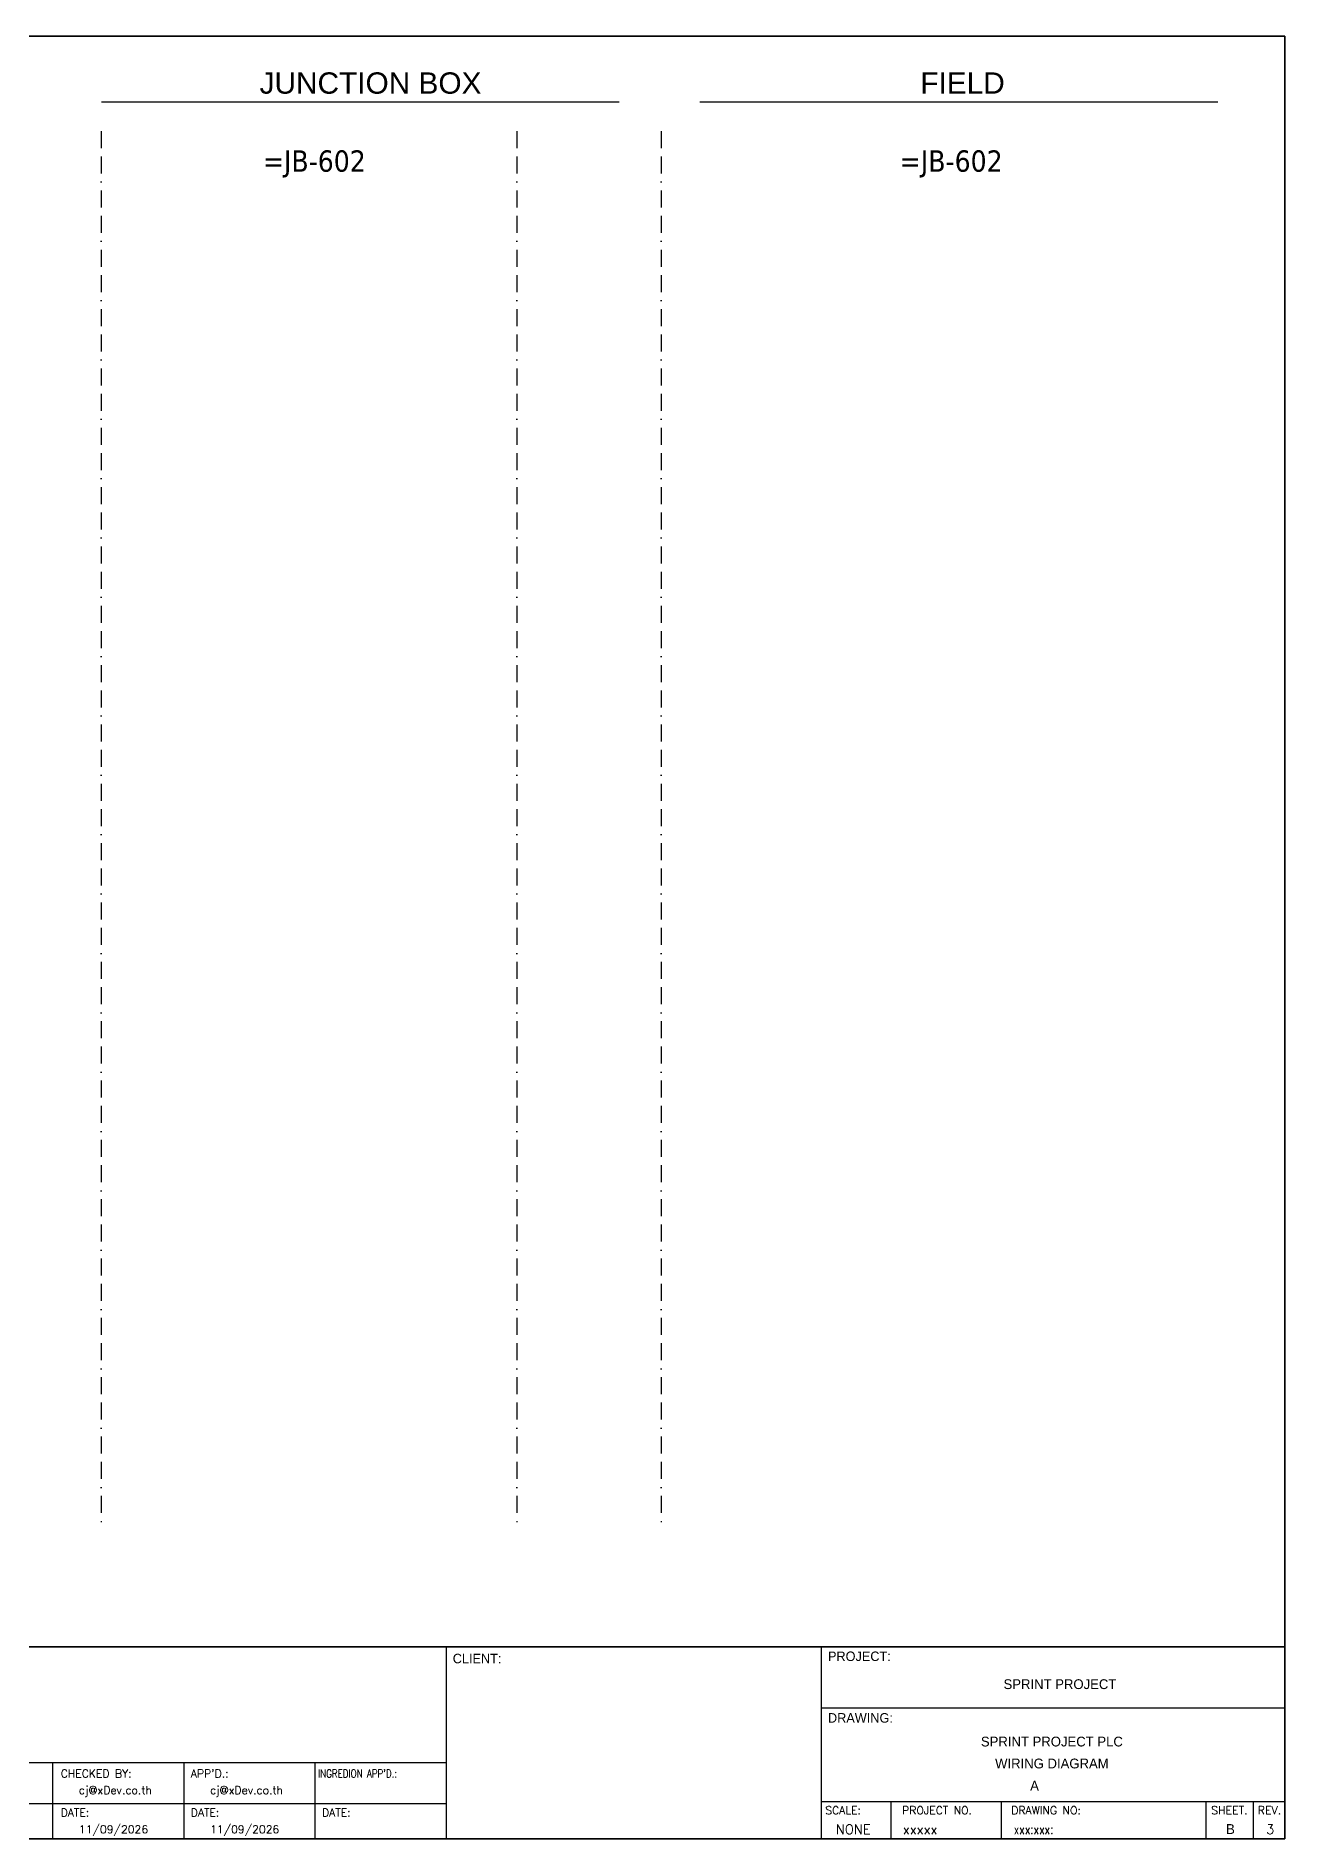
# Model space of a CAD drawing. Header units: millimetres. Extents: x 0 to 62600, y 0 to 14837.
# Drawn here: x 43953 to 45826, y 9013 to 11717 of the extents above; entities that cross this region are included whole.
import ezdxf
from ezdxf.enums import TextEntityAlignment as Align

# ---------------------------------------------------------------- set-up
doc = ezdxf.new("R2010")
doc.units = ezdxf.units.MM
doc.linetypes.add('BORDERX2', pattern=[88.9, 25.4, -12.7, 25.4, -12.7, 0, -12.7])
for name, color, linetype in [('GT_1', 9, 'Continuous'), ('HELPPOINT', 7, 'Continuous'), ('MEMBER', 7, 'Continuous'), ('x01001-FrameArea', 2, 'BORDERX2')]:
    doc.layers.add(name, color=color, linetype=linetype)
doc.styles.add('HTX11', font='O8111901')
doc.styles.add('ROMANS', font='romans.shx', dxfattribs={"width": 0.85, "height": 25})
doc.styles.get("Standard").update_dxf_attribs({"font": 'arial.ttf'})
doc.styles.add('Tahoma', font='')
doc.styles.get('Tahoma').set_extended_font_data('Tahoma')

msp = doc.modelspace()

# ---------------------------------------------------------------- linework, layer by layer
for p, q in [((44051.3, 11618.3), (44828, 11618.3)), ((44949, 11618.3), (45725.8, 11618.3))]:
    msp.add_line(p, q)
at = {"color": 4}
for p, q in [((45235.3, 9068.7), (45235.3, 9012.6)), ((45400.6, 9068.7), (45400.6, 9012.6))]:
    msp.add_line(p, q, dxfattribs=at)
at = {"color": 4, "ltscale": 0.5}
for p, q in [((45707.7, 9068.7), (45707.7, 9012.6)), ((45707.7, 9068.7), (45707.7, 9012.6)), ((45778.9, 9068.7), (45778.9, 9012.6)), ((45778.9, 9068.7), (45778.9, 9012.6))]:
    msp.add_line(p, q, dxfattribs=at)
at = {"layer": 'GT_1', "color": 4}
for p, q in [((44568.8, 9012.6), (44568.8, 9300.8)), ((45131.1, 9012.6), (45131.1, 9300.8)), ((45131.1, 9012.6), (45131.1, 9300.8)), ((45131.1, 9012.6), (45131.1, 9300.8)), ((44568.8, 9127), (43781.8, 9127)), ((43978.6, 9012.6), (43978.6, 9127)), ((44175.3, 9012.6), (44175.3, 9127)), ((44372.1, 9012.6), (44372.1, 9127)), ((44568.8, 9065.5), (43781.8, 9065.5)), ((45131.1, 9068.7), (45826.3, 9068.7))]:
    msp.add_line(p, q, dxfattribs=at)
at = {"layer": 'HELPPOINT', "color": 4, "lineweight": 35}
for p, q in [((41933, 11716.9), (45826.3, 11716.9)), ((41933, 11716.9), (45826.3, 11716.9)), ((45826.3, 11716.9), (45826.3, 9012.6)), ((45826.3, 11716.9), (45826.3, 9012.6)), ((45826.3, 9012.6), (41933, 9012.6)), ((45826.3, 9012.6), (41933, 9012.6))]:
    msp.add_line(p, q, dxfattribs=at)
at = {"layer": 'HELPPOINT', "color": 4}
for p, q in [((45131.1, 9209.2), (45826.3, 9209.2)), ((45131.1, 9209.2), (45826.3, 9209.2)), ((45131.1, 9068.7), (45826.3, 9068.7))]:
    msp.add_line(p, q, dxfattribs=at)
at = {"layer": 'MEMBER', "color": 4, "lineweight": 35}
msp.add_line((41933, 9300.8), (45826.3, 9300.8), dxfattribs=at)
msp.add_line((41933, 9300.8), (45826.3, 9300.8), dxfattribs=at)
at = {"layer": 'MEMBER', "color": 4}
for p, q in [((45131.1, 9209.2), (45826.3, 9209.2)), ((45131.1, 9209.2), (45826.3, 9209.2)), ((45131.1, 9068.7), (45826.3, 9068.7)), ((45131.1, 9068.7), (45826.3, 9068.7))]:
    msp.add_line(p, q, dxfattribs=at)
at = {"layer": 'x01001-FrameArea'}
for p, q in [((44051.2, 11574.2), (44051.2, 9487.7)), ((44674.3, 11574.2), (44674.3, 9487.7)), ((44891.1, 11574.2), (44891.1, 9487.7))]:
    msp.add_line(p, q, dxfattribs=at)

# ---------------------------------------------------------------- texts
at = {"color": 2}
for s, p in [('JUNCTION BOX', (44288.6, 11630.4)), ('FIELD', (45279.5, 11630.4))]:
    msp.add_text(s, height=32, dxfattribs=at).set_placement(p)
at = {"color": 2, "style": 'Tahoma'}
for p in [(44370.7, 11529.4), (45325.8, 11529.4)]:
    msp.add_text('=JB-602', height=32, dxfattribs=at).set_placement(p, align=Align.MIDDLE_CENTER)
at = {"color": 4, "ltscale": 100, "style": 'HTX11'}
for s, p in [('SPRINT PROJECT', (45488.9, 9244.8)), ('SPRINT PROJECT PLC', (45476.8, 9158.7)), ('WIRING DIAGRAM', (45476.8, 9125.8))]:
    msp.add_text(s, height=14.693, dxfattribs=at).set_placement(p, align=Align.MIDDLE_CENTER)
at = {"style": 'HTX11'}
for tag, text, height, p in [('A', 'A', 14.8, (45450.8, 9092.5)), ('B', 'CHASSIS C2 SLOT 10', 14.821, (45744.6, 9027.5))]:
    msp.add_attdef(tag, text=text, height=height, dxfattribs=at).set_placement(p, align=Align.MIDDLE_CENTER)
at = {"layer": 'GT_1', "color": 4, "style": 'HTX11'}
for s, p in [('CLIENT:', (44578.3, 9276.1)), ('PROJECT:', (45141, 9279.5)), ('DRAWING:', (45141, 9187.1))]:
    msp.add_text(s, height=14.25, dxfattribs=at).set_placement(p)
at = {"layer": 'MEMBER', "color": 4, "ltscale": 0.8, "style": 'ROMANS'}
for s, height, p in [('CHECKED BY:', 11.875, (43990.3, 9104.8)), ("APP'D.:", 11.88, (44185.5, 9104.8)), ('cj@xDev.co.th', 11.875, (44017.6, 9079.9)), ('cj@xDev.co.th', 11.875, (44214.3, 9079.9)), ('SCALE:', 11.88, (45137, 9049.7)), ('PROJECT NO.', 11.875, (45252.2, 9049.7)), ('DRAWING NO:', 11.875, (45415.9, 9049.7)), ('SHEET.', 12, (45715.7, 9049.7)), ('REV.', 12, (45785.6, 9049.7)), ('DATE:', 11.88, (43990.3, 9046.2)), ('11/09/2026', 11.88, (44017.6, 9021.1)), ('DATE:', 11.88, (44185.5, 9046.2)), ('11/09/2026', 11.88, (44214.3, 9021.1)), ('DATE:', 11.88, (44382.3, 9046.2)), ('NONE', 14.23, (45153, 9020)), ('xxxxx', 14.23, (45253.4, 9020))]:
    msp.add_text(s, height=height, dxfattribs=at).set_placement(p)
at = {"layer": 'MEMBER', "color": 4, "ltscale": 0.8, "style": 'ROMANS', "width": 0.8}
for s, height, p in [("INGREDION APP'D.:", 11.875, (44376.3, 9104.8)), ('xxx:xxx:', 14.23, (45419.6, 9020))]:
    msp.add_text(s, height=height, dxfattribs=at).set_placement(p)
at = {"layer": 'MEMBER', "color": 4, "ltscale": 0.8, "style": 'ROMANS'}
msp.add_text('3', height=14.2, dxfattribs=at).set_placement((45804.2, 9020), align=Align.CENTER)

doc.saveas('drawing.dxf')
